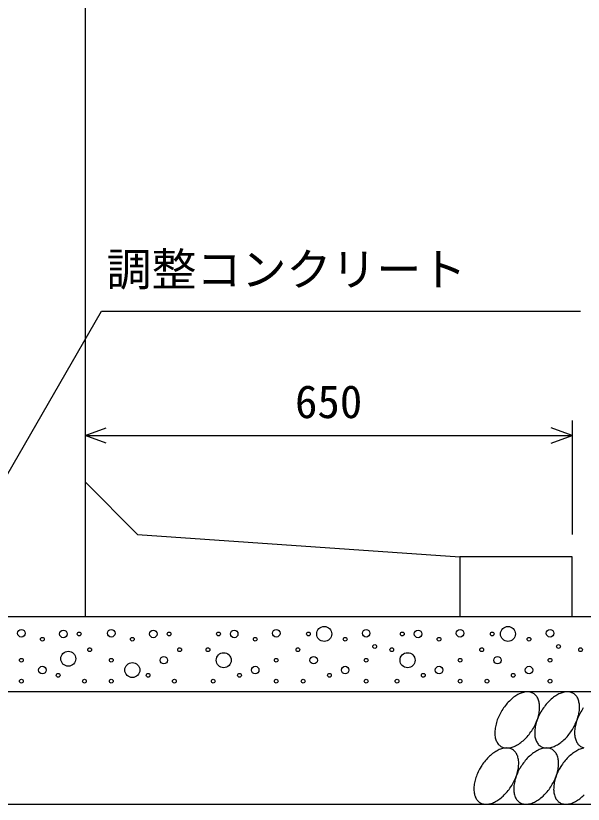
# Model space of a CAD drawing. Units: millimetres, scale not verified. Extents: x -16800 to 16800, y -5940 to 5940.
# Drawn here: x 9153 to 9910, y -1926 to -874 of the extents above; entities that cross this region are included whole.
import ezdxf
from ezdxf.enums import TextEntityAlignment as Align

# ---------------------------------------------------------------- set-up
doc = ezdxf.new("R2010")
doc.units = ezdxf.units.MM
doc.header["$LTSCALE"] = 20
for name, color, linetype, lineweight in [('0-0_DIM', 7, 'Continuous', 25), ('0-2_HATCH', 6, 'Continuous', 25), ('0-5_OUTLINE', 3, 'Continuous', 25)]:
    doc.layers.add(name, color=color, linetype=linetype, lineweight=lineweight)
doc.styles.add('ＭＳ ゴシック', font='')
doc.styles.get('ＭＳ ゴシック').set_extended_font_data('MS Gothic')

msp = doc.modelspace()

# ---------------------------------------------------------------- linework, layer by layer
at = {"layer": '0-0_DIM'}
for p, q in [((9895, -1414.07), (9895, -1566.04)), ((9245, -1434.07), (9895, -1434.07))]:
    msp.add_line(p, q, dxfattribs=at)
for points in [[(9045.74, -1651.04), (9266.85, -1268.06), (9906.05, -1268.06)], [(9273.19, -1444.34), (9245, -1434.07), (9273.19, -1423.81)], [(9866.81, -1444.34), (9895, -1434.07), (9866.81, -1423.81)]]:
    msp.add_lwpolyline(points, dxfattribs=at)
at = {"layer": '0-2_HATCH'}
for points in [[(9843.3, -1778.21), (9842.3, -1777.71), (9841.2, -1777.21), (9840.1, -1776.81), (9838.9, -1776.51), (9837.7, -1776.21), (9836.5, -1776.11), (9835.2, -1776.01), (9833.8, -1776.11), (9832.5, -1776.21), (9831.1, -1776.51), (9829.7, -1776.81), (9828.3, -1777.21), (9826.9, -1777.71), (9825.4, -1778.21), (9823.9, -1778.91), (9822.5, -1779.61), (9821, -1780.51), (9819.5, -1781.41), (9818.1, -1782.41), (9816.6, -1783.41), (9815.2, -1784.61), (9813.8, -1785.81), (9812.4, -1787.01), (9811, -1788.41), (9809.6, -1789.81), (9808.3, -1791.21), (9807, -1792.71), (9805.7, -1794.31), (9804.5, -1795.91), (9803.3, -1797.51), (9802.2, -1799.21), (9801.1, -1800.91), (9800, -1802.71), (9799, -1804.41), (9798.1, -1806.21), (9797.2, -1808.01), (9796.4, -1809.91), (9795.6, -1811.71), (9794.9, -1813.51)], [(9896.5, -1778.21), (9895.5, -1777.71), (9894.4, -1777.21), (9893.3, -1776.81), (9892.1, -1776.51), (9890.9, -1776.21), (9889.7, -1776.11), (9888.4, -1776.01), (9887.1, -1776.11), (9885.7, -1776.21), (9884.3, -1776.51), (9882.9, -1776.81), (9881.5, -1777.21), (9880.1, -1777.71), (9878.6, -1778.21), (9877.2, -1778.91), (9875.7, -1779.61), (9874.2, -1780.51), (9872.8, -1781.41), (9871.3, -1782.41), (9869.8, -1783.41), (9868.4, -1784.61), (9867, -1785.81), (9865.6, -1787.01), (9864.2, -1788.41), (9862.8, -1789.81), (9861.5, -1791.21), (9860.2, -1792.71), (9858.9, -1794.31), (9857.7, -1795.91), (9856.5, -1797.51), (9855.4, -1799.21), (9854.3, -1800.91), (9853.2, -1802.71), (9852.2, -1804.41), (9851.3, -1806.21), (9850.4, -1808.01), (9849.6, -1809.91), (9848.8, -1811.71), (9848.1, -1813.51)], [(9850.7, -1789.81), (9850.4, -1788.41), (9850, -1787.01), (9849.5, -1785.81), (9848.9, -1784.61), (9848.3, -1783.41), (9847.6, -1782.41), (9846.9, -1781.41), (9846.1, -1780.51), (9845.2, -1779.71), (9844.3, -1778.91), (9843.3, -1778.21)], [(9903.9, -1789.81), (9903.6, -1788.41), (9903.2, -1787.01), (9902.7, -1785.81), (9902.2, -1784.61), (9901.5, -1783.41), (9900.9, -1782.41), (9900.1, -1781.41), (9899.3, -1780.51), (9898.4, -1779.71), (9897.5, -1778.91), (9896.5, -1778.21)], [(9817.6, -1848.91), (9819.1, -1848.21), (9820.5, -1847.41), (9822, -1846.61), (9823.5, -1845.71), (9824.9, -1844.71), (9826.4, -1843.71), (9827.8, -1842.51), (9829.3, -1841.31), (9830.7, -1840.11), (9832.1, -1838.71), (9833.4, -1837.31), (9834.8, -1835.91), (9836.1, -1834.41), (9837.3, -1832.81), (9838.5, -1831.21), (9839.7, -1829.61), (9840.9, -1827.91), (9842, -1826.21), (9843, -1824.41), (9844, -1822.71), (9844.9, -1820.91), (9845.8, -1819.11), (9846.7, -1817.21), (9847.4, -1815.41), (9848.1, -1813.61), (9848.8, -1811.71), (9849.3, -1809.91), (9849.8, -1808.01), (9850.3, -1806.21), (9850.6, -1804.41), (9850.9, -1802.71), (9851.2, -1800.91), (9851.3, -1799.21), (9851.4, -1797.51), (9851.4, -1795.91), (9851.4, -1794.31), (9851.2, -1792.71), (9851, -1791.21), (9850.7, -1789.81)], [(9870.8, -1848.91), (9872.3, -1848.21), (9873.8, -1847.41), (9875.2, -1846.61), (9876.7, -1845.71), (9878.2, -1844.71), (9879.6, -1843.71), (9881, -1842.51), (9882.5, -1841.31), (9883.9, -1840.11), (9885.3, -1838.71), (9886.6, -1837.31), (9888, -1835.91), (9889.3, -1834.41), (9890.5, -1832.81), (9891.8, -1831.21), (9892.9, -1829.61), (9894.1, -1827.91), (9895.2, -1826.21), (9896.2, -1824.41), (9897.2, -1822.71), (9898.2, -1820.91), (9899, -1819.11), (9899.9, -1817.21), (9900.6, -1815.41), (9901.3, -1813.61), (9902, -1811.71), (9902.5, -1809.91), (9903, -1808.01), (9903.5, -1806.21), (9903.8, -1804.41), (9904.1, -1802.71), (9904.4, -1800.91), (9904.5, -1799.21), (9904.6, -1797.51), (9904.6, -1795.91), (9904.6, -1794.31), (9904.4, -1792.71), (9904.2, -1791.21), (9903.9, -1789.81)], [(9909.7, -1797.51), (9908.6, -1799.21), (9907.5, -1800.91), (9906.4, -1802.71), (9905.4, -1804.41), (9904.5, -1806.21), (9903.6, -1808.01), (9902.8, -1809.91), (9902, -1811.71), (9901.3, -1813.51)], [(9794.9, -1813.51), (9794.3, -1815.41), (9793.7, -1817.21), (9793.2, -1819.11), (9792.8, -1820.91), (9792.4, -1822.71), (9792.1, -1824.41), (9791.9, -1826.21), (9791.7, -1827.91), (9791.6, -1829.61), (9791.6, -1831.21), (9791.7, -1832.81), (9791.8, -1834.41), (9792, -1835.91), (9792.3, -1837.31), (9792.6, -1838.71), (9793.1, -1840.11), (9793.5, -1841.31), (9794.1, -1842.51), (9794.7, -1843.71), (9795.4, -1844.71), (9796.1, -1845.71), (9796.9, -1846.61), (9797.8, -1847.41), (9798.7, -1848.21), (9799.7, -1848.91), (9800.7, -1849.41), (9801.8, -1849.91), (9802.9, -1850.31), (9804.1, -1850.61), (9805.3, -1850.91), (9806.6, -1851.01), (9807.9, -1851.01), (9809.2, -1851.01), (9810.5, -1850.91), (9811.9, -1850.61), (9813.3, -1850.31), (9814.7, -1849.91), (9816.2, -1849.41), (9817.6, -1848.91)], [(9848.1, -1813.51), (9847.5, -1815.41), (9846.9, -1817.21), (9846.4, -1819.11), (9846, -1820.91), (9845.6, -1822.71), (9845.3, -1824.41), (9845.1, -1826.21), (9844.9, -1827.91), (9844.8, -1829.61), (9844.8, -1831.21), (9844.9, -1832.81), (9845, -1834.41), (9845.2, -1835.91), (9845.5, -1837.31), (9845.8, -1838.71), (9846.3, -1840.11), (9846.7, -1841.31), (9847.3, -1842.51), (9847.9, -1843.71), (9848.6, -1844.71), (9849.3, -1845.71), (9850.1, -1846.61), (9851, -1847.41), (9851.9, -1848.21), (9852.9, -1848.91), (9853.9, -1849.41), (9855, -1849.91), (9856.1, -1850.31), (9857.3, -1850.61), (9858.5, -1850.91), (9859.8, -1851.01), (9861.1, -1851.01), (9862.4, -1851.01), (9863.7, -1850.91), (9865.1, -1850.61), (9866.5, -1850.31), (9867.9, -1849.91), (9869.4, -1849.41), (9870.8, -1848.91)], [(9901.3, -1813.51), (9900.7, -1815.41), (9900.1, -1817.21), (9899.6, -1819.11), (9899.2, -1820.91), (9898.8, -1822.71), (9898.5, -1824.41), (9898.3, -1826.21), (9898.1, -1827.91), (9898, -1829.61), (9898, -1831.21), (9898.1, -1832.81), (9898.2, -1834.41), (9898.4, -1835.91), (9898.7, -1837.31), (9899.1, -1838.71), (9899.5, -1840.11), (9900, -1841.31), (9900.5, -1842.51), (9901.1, -1843.71), (9901.8, -1844.71), (9902.5, -1845.71), (9903.4, -1846.61), (9904.2, -1847.41), (9905.1, -1848.21), (9906.1, -1848.91), (9907.1, -1849.41), (9908.2, -1849.91), (9909.4, -1850.31), (9910.5, -1850.61)], [(9815.4, -1853.21), (9814.4, -1852.71), (9813.3, -1852.21), (9812.2, -1851.81), (9811, -1851.41), (9809.8, -1851.21), (9808.6, -1851.11), (9807.3, -1851.01), (9806, -1851.11), (9804.6, -1851.21), (9803.2, -1851.41), (9801.8, -1851.81), (9800.4, -1852.21), (9799, -1852.71), (9797.5, -1853.21), (9796.1, -1853.91), (9794.6, -1854.61), (9793.1, -1855.51), (9791.7, -1856.41), (9790.2, -1857.41), (9788.7, -1858.41), (9787.3, -1859.61), (9785.9, -1860.81), (9784.5, -1862.01), (9783.1, -1863.41), (9781.7, -1864.71), (9780.4, -1866.21), (9779.1, -1867.71), (9777.8, -1869.31), (9776.6, -1870.91), (9775.4, -1872.51), (9774.3, -1874.21), (9773.2, -1875.91), (9772.1, -1877.71), (9771.1, -1879.41), (9770.2, -1881.21), (9769.3, -1883.01), (9768.5, -1884.91), (9767.7, -1886.71), (9767, -1888.51)], [(9868.7, -1853.21), (9867.6, -1852.71), (9866.5, -1852.21), (9865.4, -1851.81), (9864.2, -1851.41), (9863, -1851.21), (9861.8, -1851.11), (9860.5, -1851.01), (9859.2, -1851.11), (9857.8, -1851.21), (9856.4, -1851.41), (9855, -1851.81), (9853.6, -1852.21), (9852.2, -1852.71), (9850.7, -1853.21), (9849.3, -1853.91), (9847.8, -1854.61), (9846.3, -1855.51), (9844.9, -1856.41), (9843.4, -1857.41), (9842, -1858.41), (9840.5, -1859.61), (9839.1, -1860.81), (9837.7, -1862.01), (9836.3, -1863.41), (9834.9, -1864.71), (9833.6, -1866.21), (9832.3, -1867.71), (9831, -1869.31), (9829.8, -1870.91), (9828.6, -1872.51), (9827.5, -1874.21), (9826.4, -1875.91), (9825.3, -1877.71), (9824.3, -1879.41), (9823.4, -1881.21), (9822.5, -1883.01), (9821.7, -1884.91), (9820.9, -1886.71), (9820.2, -1888.51)], [(9909.6, -1851.41), (9908.2, -1851.81), (9906.8, -1852.21), (9905.4, -1852.71), (9903.9, -1853.21), (9902.5, -1853.91), (9901, -1854.61), (9899.5, -1855.51), (9898.1, -1856.41), (9896.6, -1857.41), (9895.2, -1858.41), (9893.7, -1859.61), (9892.3, -1860.81), (9890.9, -1862.01), (9889.5, -1863.41), (9888.1, -1864.71), (9886.8, -1866.21), (9885.5, -1867.71), (9884.2, -1869.31), (9883, -1870.91), (9881.8, -1872.51), (9880.7, -1874.21), (9879.6, -1875.91), (9878.5, -1877.71), (9877.6, -1879.41), (9876.6, -1881.21), (9875.7, -1883.01), (9874.9, -1884.91), (9874.1, -1886.71), (9873.4, -1888.51)], [(9822.9, -1864.81), (9822.5, -1863.41), (9822.1, -1862.01), (9821.6, -1860.81), (9821.1, -1859.61), (9820.4, -1858.41), (9819.8, -1857.41), (9819, -1856.41), (9818.2, -1855.51), (9817.3, -1854.61), (9816.4, -1853.91), (9815.4, -1853.21)], [(9876.1, -1864.81), (9875.7, -1863.41), (9875.3, -1862.01), (9874.8, -1860.81), (9874.3, -1859.61), (9873.6, -1858.41), (9873, -1857.41), (9872.2, -1856.41), (9871.4, -1855.51), (9870.5, -1854.61), (9869.6, -1853.91), (9868.7, -1853.21)], [(9789.7, -1923.81), (9791.2, -1923.21), (9792.7, -1922.41), (9794.1, -1921.61), (9795.6, -1920.71), (9797.1, -1919.71), (9798.5, -1918.71), (9800, -1917.51), (9801.4, -1916.31), (9802.8, -1915.11), (9804.2, -1913.71), (9805.5, -1912.31), (9806.9, -1910.91), (9808.2, -1909.41), (9809.4, -1907.81), (9810.7, -1906.21), (9811.8, -1904.61), (9813, -1902.91), (9814.1, -1901.21), (9815.1, -1899.41), (9816.1, -1897.71), (9817.1, -1895.91), (9817.9, -1894.01), (9818.8, -1892.21), (9819.5, -1890.41), (9820.2, -1888.51), (9820.9, -1886.71), (9821.4, -1884.91), (9821.9, -1883.01), (9822.4, -1881.21), (9822.7, -1879.41), (9823, -1877.71), (9823.3, -1875.91), (9823.4, -1874.21), (9823.5, -1872.51), (9823.5, -1870.91), (9823.5, -1869.31), (9823.3, -1867.71), (9823.1, -1866.21), (9822.9, -1864.81)], [(9842.9, -1923.81), (9844.4, -1923.21), (9845.9, -1922.41), (9847.3, -1921.61), (9848.8, -1920.71), (9850.3, -1919.71), (9851.7, -1918.71), (9853.2, -1917.51), (9854.6, -1916.31), (9856, -1915.11), (9857.4, -1913.71), (9858.7, -1912.31), (9860.1, -1910.91), (9861.4, -1909.41), (9862.6, -1907.81), (9863.9, -1906.21), (9865, -1904.61), (9866.2, -1902.91), (9867.3, -1901.21), (9868.3, -1899.41), (9869.3, -1897.71), (9870.3, -1895.91), (9871.1, -1894.01), (9872, -1892.21), (9872.7, -1890.41), (9873.4, -1888.51), (9874.1, -1886.71), (9874.6, -1884.91), (9875.2, -1883.01), (9875.6, -1881.21), (9876, -1879.41), (9876.3, -1877.71), (9876.5, -1875.91), (9876.6, -1874.21), (9876.7, -1872.51), (9876.7, -1870.91), (9876.7, -1869.31), (9876.5, -1867.71), (9876.3, -1866.21), (9876.1, -1864.81)], [(9767, -1888.51), (9766.4, -1890.41), (9765.8, -1892.21), (9765.3, -1894.01), (9764.9, -1895.91), (9764.5, -1897.61), (9764.2, -1899.41), (9764, -1901.21), (9763.8, -1902.91), (9763.7, -1904.61), (9763.7, -1906.21), (9763.8, -1907.81), (9763.9, -1909.41), (9764.1, -1910.91), (9764.4, -1912.31), (9764.7, -1913.71), (9765.2, -1915.11), (9765.6, -1916.31), (9766.2, -1917.51), (9766.8, -1918.71), (9767.5, -1919.71), (9768.2, -1920.71), (9769, -1921.61), (9769.9, -1922.41), (9770.8, -1923.21), (9771.8, -1923.81), (9772.8, -1924.41), (9773.9, -1924.91), (9775, -1925.31), (9776.2, -1925.61), (9777.4, -1925.91), (9778.7, -1926.01), (9780, -1926.01), (9781.3, -1926.01), (9782.6, -1925.91), (9784, -1925.61), (9785.4, -1925.31), (9786.8, -1924.91), (9788.3, -1924.41), (9789.7, -1923.81)], [(9820.2, -1888.51), (9819.6, -1890.41), (9819, -1892.21), (9818.5, -1894.01), (9818.1, -1895.91), (9817.7, -1897.61), (9817.4, -1899.41), (9817.2, -1901.21), (9817, -1902.91), (9816.9, -1904.61), (9816.9, -1906.21), (9817, -1907.81), (9817.1, -1909.41), (9817.3, -1910.91), (9817.6, -1912.31), (9818, -1913.71), (9818.4, -1915.11), (9818.9, -1916.31), (9819.4, -1917.51), (9820, -1918.71), (9820.7, -1919.71), (9821.5, -1920.71), (9822.3, -1921.61), (9823.1, -1922.41), (9824, -1923.21), (9825, -1923.81), (9826.1, -1924.41), (9827.1, -1924.91), (9828.3, -1925.31), (9829.4, -1925.61), (9830.6, -1925.91), (9831.9, -1926.01), (9833.2, -1926.01), (9834.5, -1926.01), (9835.9, -1925.91), (9837.2, -1925.61), (9838.6, -1925.31), (9840.1, -1924.91), (9841.5, -1924.41), (9842.9, -1923.81)], [(9873.4, -1888.51), (9872.8, -1890.41), (9872.2, -1892.21), (9871.7, -1894.01), (9871.3, -1895.91), (9870.9, -1897.61), (9870.6, -1899.41), (9870.4, -1901.21), (9870.2, -1902.91), (9870.2, -1904.61), (9870.1, -1906.21), (9870.2, -1907.81), (9870.3, -1909.41), (9870.5, -1910.91), (9870.8, -1912.31), (9871.2, -1913.71), (9871.6, -1915.11), (9872.1, -1916.31), (9872.6, -1917.51), (9873.2, -1918.71), (9873.9, -1919.71), (9874.7, -1920.71), (9875.5, -1921.61), (9876.3, -1922.41), (9877.3, -1923.21), (9878.2, -1923.81), (9879.3, -1924.41), (9880.3, -1924.91), (9881.5, -1925.31), (9882.6, -1925.61), (9883.9, -1925.91), (9885.1, -1926.01), (9886.4, -1926.01), (9887.7, -1926.01), (9889.1, -1925.91), (9890.4, -1925.61), (9891.8, -1925.31), (9893.3, -1924.91), (9894.7, -1924.41), (9896.2, -1923.81)], [(9896.2, -1923.81), (9897.6, -1923.21), (9899.1, -1922.41), (9900.5, -1921.61), (9902, -1920.71), (9903.5, -1919.71), (9904.9, -1918.71), (9906.4, -1917.51), (9907.8, -1916.31), (9909.2, -1915.11), (9910.6, -1913.71)]]:
    msp.add_lwpolyline(points, dxfattribs=at)
for centre, radius in [((9159.97, -1697.98), 5), ((9279.97, -1697.98), 5), ((9500.03, -1697.98), 5), ((9563.96, -1698.86), 10), ((9620.03, -1697.98), 5), ((9745.26, -1697.98), 5), ((9809.18, -1698.86), 10), ((9865.26, -1697.98), 5), ((9188.01, -1705.86), 2.5), ((9216.04, -1698.86), 5), ((9237.07, -1698.86), 2.5), ((9308.01, -1705.86), 2.5), ((9336.04, -1698.86), 5), ((9357.07, -1698.86), 2.5), ((9422.93, -1698.86), 2.5), ((9443.96, -1698.86), 5), ((9471.99, -1705.86), 2.5), ((9542.93, -1698.86), 2.5), ((9591.99, -1705.86), 2.5), ((9668.15, -1698.86), 2.5), ((9689.18, -1698.86), 5), ((9717.22, -1705.86), 2.5), ((9788.15, -1698.86), 2.5), ((9837.22, -1705.86), 2.5), ((9631.37, -1715.55), 2.5), ((9876.6, -1715.55), 2.5), ((9222.58, -1731.87), 10), ((9251.09, -1719.87), 2.5), ((9371.09, -1719.87), 2.5), ((9408.91, -1719.87), 2.5), ((9429.94, -1733.88), 10), ((9528.91, -1719.87), 2.5), ((9654.13, -1719.87), 2.5), ((9675.16, -1733.88), 10), ((9774.13, -1719.87), 2.5), ((9906.06, -1719.87), 2.5), ((9159.97, -1733.88), 2.5), ((9279.97, -1733.88), 2.5), ((9350.06, -1733.88), 5), ((9500.03, -1733.88), 2.5), ((9549.94, -1733.88), 5), ((9620.03, -1733.88), 2.5), ((9745.26, -1733.88), 2.5), ((9795.16, -1733.88), 5), ((9865.26, -1733.88), 2.5), ((9188.01, -1747.01), 5), ((9308.01, -1747.01), 10), ((9471.99, -1747.01), 5), ((9591.99, -1747.01), 5), ((9717.22, -1747.01), 5), ((9837.22, -1747.01), 5), ((9209.03, -1754.01), 2.5), ((9329.03, -1754.01), 2.5), ((9450.97, -1754.01), 2.5), ((9570.97, -1754.01), 2.5), ((9696.19, -1754.01), 2.5), ((9816.19, -1754.01), 2.5), ((9159.97, -1761.89), 2.5), ((9244.08, -1761.89), 2.5), ((9279.97, -1761.89), 2.5), ((9364.08, -1761.89), 2.5), ((9415.92, -1761.89), 2.5), ((9500.03, -1761.89), 2.5), ((9535.92, -1761.89), 2.5), ((9620.03, -1761.89), 2.5), ((9661.14, -1761.89), 2.5), ((9745.26, -1761.89), 2.5), ((9781.14, -1761.89), 2.5), ((9865.26, -1761.89), 2.5)]:
    msp.add_circle(centre, radius, dxfattribs=at)
at = {"layer": '0-5_OUTLINE'}
for p, q in [((9245, -416.04), (9245, -1676.04)), ((9315, -1566.05), (9245, -1496.05)), ((9315, -1566.05), (9745, -1596.05)), ((9745, -1596.05), (9745, -1676.04)), ((9945, -1676.04), (8605, -1676.04)), ((9895, -1676.05), (9150, -1676.05)), ((9995, -1776.04), (8555, -1776.04))]:
    msp.add_line(p, q, dxfattribs=at)
for points in [[(9895, -1676.05), (9895, -1596.05), (9745, -1596.05)], [(8555, -1926.04), (9995, -1926.04), (9995, -1776.04)]]:
    msp.add_lwpolyline(points, dxfattribs=at)

# ---------------------------------------------------------------- texts
at = {"layer": '0-0_DIM', "style": 'ＭＳ ゴシック'}
for s, p in [('調整コンクリート', (9273.56, -1247.55)), ('650', (9525, -1424.07))]:
    msp.add_text(s, height=43.99, dxfattribs=at).set_placement(p, align=Align.BOTTOM_LEFT)

doc.saveas('drawing.dxf')
